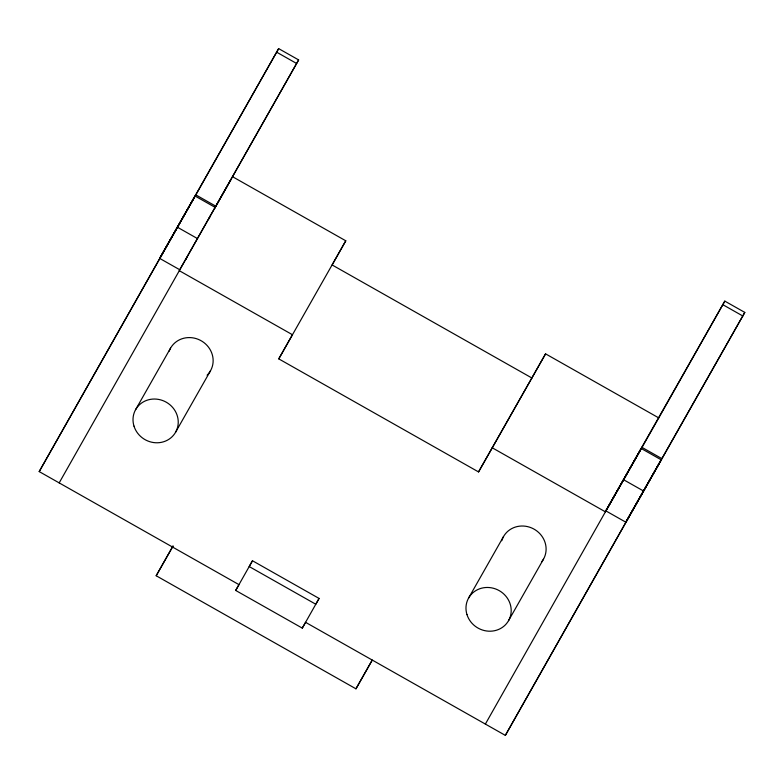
<?xml version="1.0" encoding="UTF-8"?>
<svg xmlns="http://www.w3.org/2000/svg" width="784" height="784" viewBox="0 0 784 784"><rect width="100%" height="100%" fill="white"/><g stroke="black" fill="none" stroke-linecap="round" stroke-linejoin="round"><path stroke-width="1.18" d="M724.818 301.115L658.776 417.911L545.566 353.849L478.544 471.929L278.771 358.876L292.432 334.719L179.222 270.647L298.635 59.917L278.653 48.618L39.2 471.586L238.973 584.639L235.68 590.44L302.281 628.121L305.574 622.329L505.347 735.382L744.8 312.414L724.818 301.115L641.126 448.448L605.816 510.864L625.789 522.173L660.706 460.718L505.347 735.382M179.624 269.676L159.642 258.377L278.653 48.618M39.2 471.586L194.559 196.921L159.642 258.377M59.182 482.885L298.635 59.917M185.759 259.504L186.964 257.377M208.573 219.177L210.377 215.992M214.571 208.564L227.781 185.22M228.977 183.093L230.78 179.908M372.214 660.187L355.956 688.813L156.183 575.75L172.941 546.125M232.583 176.723L345.783 240.796L332.122 264.953L531.905 378.006M235.68 590.44L252.487 560.756L319.078 598.437L302.281 628.121M478.544 471.929L545.566 353.849M355.956 688.813L372.116 660.246M485.365 724.083L640.724 449.418L605.816 510.864M625.789 522.173L744.8 312.414M135.642 409.601L170.549 348.145M175.596 432.209L210.514 370.754M278.771 358.876L345.783 240.796M156.183 575.75L173.039 546.066M252.487 560.756L249.194 566.548L315.785 604.239L319.078 598.437M468.607 598.035L503.514 536.579M508.561 620.644L543.469 559.188M658.776 417.911L605.415 511.834L492.205 447.772M276.634 52.165L296.607 63.475M722.799 304.662L742.781 315.972M195.628 194.765L215.6 206.074M641.792 447.262L661.774 458.571M194.951 195.951L214.934 207.26M641.126 448.448L661.098 459.747M177.302 227.164L197.274 238.463M623.466 479.661L643.448 490.96M169.138 351.222A22.952 21.511 29.6 0 1 202.154 341.344A22.952 21.511 29.6 0 1 207.084 375.222M501.75 540.725A22.952 21.511 29.6 0 1 533.561 528.867A22.952 21.511 29.6 0 1 541.568 561.981M466.97 614.587A22.952 21.511 29.6 0 0 505.141 625.103A22.952 21.511 29.6 0 0 493.646 588.323A22.952 21.511 29.6 0 0 466.97 614.587M134.005 426.153A22.952 21.511 29.6 0 0 172.176 436.678A22.952 21.511 29.6 0 0 160.681 399.889A22.952 21.511 29.6 0 0 134.005 426.153"/></g></svg>
